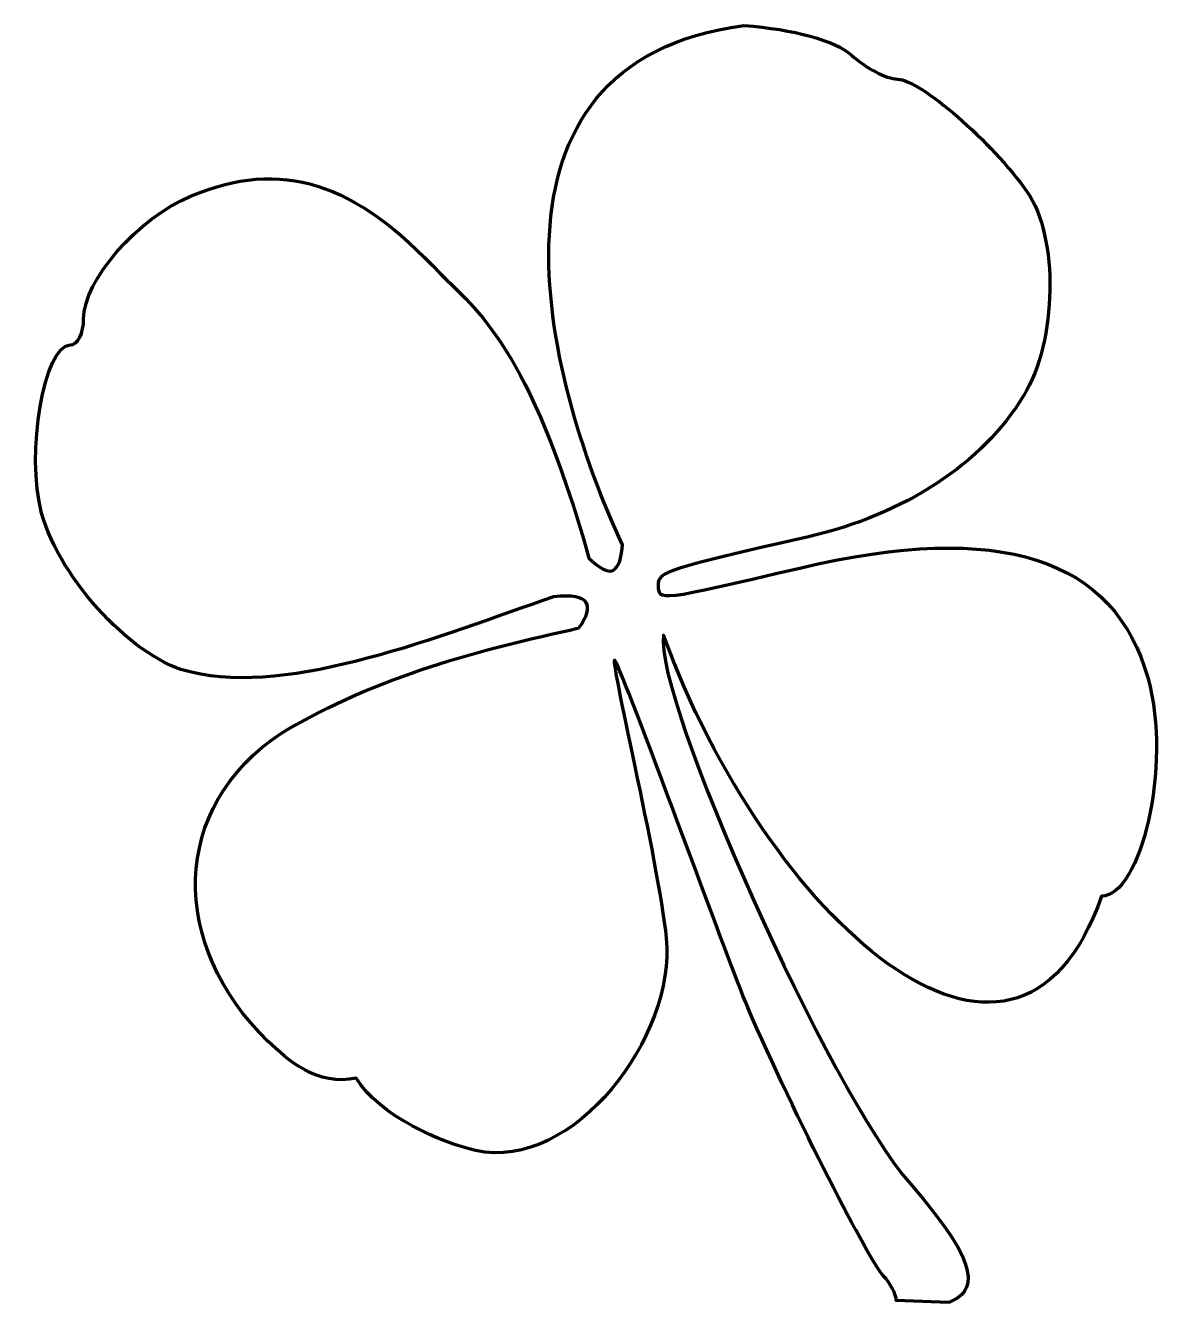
# Model space of a CAD drawing. Header units: centimetres. Extents: x -3.08 to 3.11, y -3.44 to 3.44.
import ezdxf

# ---------------------------------------------------------------- set-up
doc = ezdxf.new("R2010")
doc.units = ezdxf.units.CM
doc.header["$MEASUREMENT"] = 0
doc.layers.add('Layer 1', color=7, linetype='Continuous')

msp = doc.modelspace()

# ---------------------------------------------------------------- linework, layer by layer
at = {"layer": 'Layer 1', "color": 56, "lineweight": 80}
msp.add_open_spline([(1.90341, -3.44469), (2.04727, -3.38664), (2.09439, -3.25769), (1.69552, -2.80523), (1.69552, -2.80523), (1.26416, -2.31592), (0.31042, -0.18438), (0.3637, 0.15495), (0.3637, 0.15495), (0.91079, -1.34991), (2.25877, -2.59646), (2.72714, -1.25187), (2.72714, -1.25187), (2.93605, -1.25442), (3.10974, -0.55321), (2.97801, -0.07893), (2.97801, -0.07893), (2.79634, 0.57516), (2.18115, 0.77184), (1.10624, 0.51949), (1.10624, 0.51949), (0.3318, 0.33767), (0.33481, 0.33803), (0.33481, 0.42739), (0.33481, 0.42739), (0.33481, 0.49702), (0.3746, 0.50974), (1.14674, 0.6869), (1.14674, 0.6869), (1.66438, 0.80567), (2.08273, 1.07972), (2.30644, 1.4466), (2.30644, 1.4466), (2.48803, 1.7444), (2.49724, 2.3027), (2.32463, 2.54914), (2.32463, 2.54914), (2.13798, 2.81562), (1.74929, 3.15288), (1.62588, 3.15542), (1.62588, 3.15542), (1.56679, 3.15664), (1.45495, 3.21509), (1.37736, 3.28531), (1.37736, 3.28531), (1.29125, 3.36324), (1.0654, 3.42534), (0.79767, 3.44471), (0.79767, 3.44471), (-0.70093, 3.24809), (-0.28447, 1.5553), (0.14299, 0.64297), (0.14299, 0.64297), (0.12611, 0.44409), (0.04829, 0.48898), (-0.03895, 0.57153), (-0.03895, 0.57153), (-0.35718, 1.70936), (-0.65232, 1.918), (-0.83985, 2.10439), (-0.83985, 2.10439), (-1.30196, 2.60323), (-1.69665, 2.72927), (-2.18737, 2.52423), (-2.18737, 2.52423), (-2.47252, 2.40509), (-2.7646, 2.07016), (-2.7646, 1.86232), (-2.7646, 1.86232), (-2.7646, 1.78477), (-2.79731, 1.72132), (-2.83728, 1.72132), (-2.83728, 1.72132), (-2.97894, 1.72132), (-3.07815, 1.13641), (-2.99124, 0.81364), (-2.99124, 0.81364), (-2.89402, 0.45261), (-2.47955, 0.01268), (-2.18321, -0.04403), (-2.18321, -0.04403), (-1.64872, -0.17509), (-0.83954, 0.15085), (-0.22916, 0.36268), (-0.22916, 0.36268), (-0.02975, 0.38351), (-0.00696, 0.31604), (-0.09226, 0.19452), (-0.09226, 0.19452), (-0.62711, 0.07488), (-1.16196, -0.05525), (-1.69682, -0.37262), (-1.69682, -0.37262), (-2.30266, -0.77135), (-2.30346, -1.51999), (-1.76888, -2.03616), (-1.76888, -2.03616), (-1.66683, -2.1347), (-1.50095, -2.28227), (-1.29365, -2.23379), (-1.29365, -2.23379), (-1.17468, -2.43798), (-0.82484, -2.58656), (-0.65032, -2.62489), (-0.65032, -2.62489), (-0.11801, -2.74181), (0.43148, -2.00517), (0.37841, -1.47939), (0.37841, -1.47939), (0.33633, -1.06255), (0.06206, 0.07422), (0.10177, 0.01845), (0.10177, 0.01845), (0.15257, -0.05291), (0.71924, -1.62332), (0.81815, -1.85251), (0.81815, -1.85251), (1.07484, -2.44731), (1.48019, -3.22961), (1.55033, -3.30199), (1.55033, -3.30199), (1.5886, -3.34149), (1.61992, -3.40102), (1.61992, -3.43428), (1.61992, -3.43428), (1.61992, -3.43428), (1.90341, -3.44469), (1.90341, -3.44469)], degree=3, knots=[0, 0, 0, 0, 0.030303, 0.030303, 0.030303, 0.030303, 0.0606061, 0.0606061, 0.0606061, 0.0606061, 0.0909091, 0.0909091, 0.0909091, 0.0909091, 0.1212121, 0.1212121, 0.1212121, 0.1212121, 0.1515152, 0.1515152, 0.1515152, 0.1515152, 0.1818182, 0.1818182, 0.1818182, 0.1818182, 0.2121212, 0.2121212, 0.2121212, 0.2121212, 0.2424242, 0.2424242, 0.2424242, 0.2424242, 0.2727273, 0.2727273, 0.2727273, 0.2727273, 0.3030303, 0.3030303, 0.3030303, 0.3030303, 0.3333333, 0.3333333, 0.3333333, 0.3333333, 0.3636364, 0.3636364, 0.3636364, 0.3636364, 0.3939394, 0.3939394, 0.3939394, 0.3939394, 0.4242424, 0.4242424, 0.4242424, 0.4242424, 0.4545455, 0.4545455, 0.4545455, 0.4545455, 0.4848485, 0.4848485, 0.4848485, 0.4848485, 0.5151515, 0.5151515, 0.5151515, 0.5151515, 0.5454545, 0.5454545, 0.5454545, 0.5454545, 0.5757576, 0.5757576, 0.5757576, 0.5757576, 0.6060606, 0.6060606, 0.6060606, 0.6060606, 0.6363636, 0.6363636, 0.6363636, 0.6363636, 0.6666667, 0.6666667, 0.6666667, 0.6666667, 0.6969697, 0.6969697, 0.6969697, 0.6969697, 0.7272727, 0.7272727, 0.7272727, 0.7272727, 0.7575758, 0.7575758, 0.7575758, 0.7575758, 0.7878788, 0.7878788, 0.7878788, 0.7878788, 0.8181818, 0.8181818, 0.8181818, 0.8181818, 0.8484848, 0.8484848, 0.8484848, 0.8484848, 0.8787879, 0.8787879, 0.8787879, 0.8787879, 0.9090909, 0.9090909, 0.9090909, 0.9090909, 0.9393939, 0.9393939, 0.9393939, 0.9393939, 1, 1, 1, 1], dxfattribs=at)

doc.saveas('drawing.dxf')
